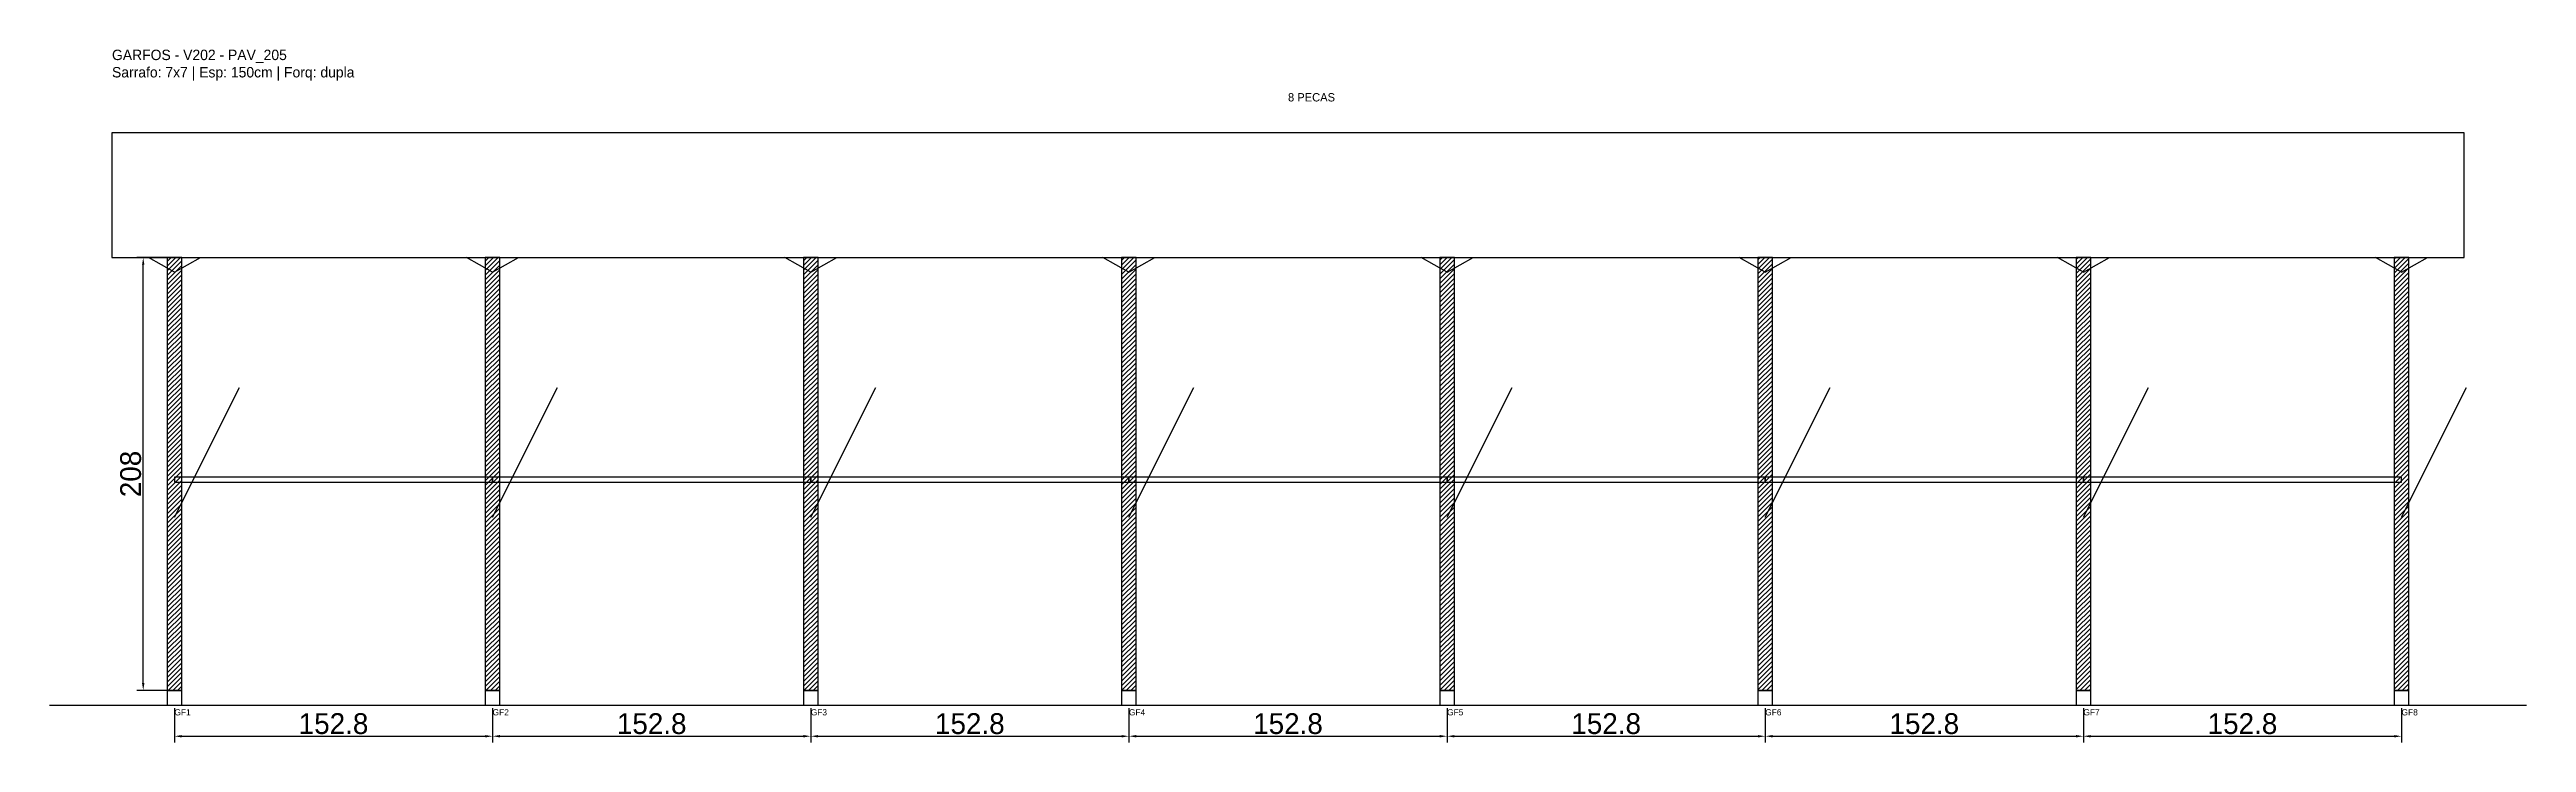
# Model space of a CAD drawing. Header units: metres. Extents: x -30 to 1160, y -25 to 308.
import ezdxf

# ---------------------------------------------------------------- set-up
doc = ezdxf.new("R2010")
doc.units = ezdxf.units.M
for name, color, linetype in [('BARRA_ANCORAGEM', 1, 'Continuous'), ('COTA', 241, 'Continuous'), ('GARFOS OK', 3, 'Continuous'), ('NOME DA VIGA', 6, 'Continuous'), ('SARR_7x7', 40, 'Continuous'), ('TIRAS REESCORAMENTO', 252, 'Continuous'), ('VIGAS', 3, 'Continuous')]:
    doc.layers.add(name, color=color, linetype=linetype)
doc.dimstyles.new('EZ DXF', dxfattribs={"dimtxt": 10, "dimasz": 3.5, "dimexe": 3, "dimexo": 1.5, "dimgap": 1, "dimtad": 1, "dimdec": 1, "dimdsep": 46, "dimcen": 2.5, "dimazin": 3, "dimtfac": 1, "dimtmove": 0, "dimatfit": 3})

msp = doc.modelspace()

# ---------------------------------------------------------------- hatches: boundary and pattern name
at = {"layer": 'COTA'}
h = msp.add_hatch(dxfattribs=at)
h.set_pattern_fill('ANSI31', scale=0.5)
h.paths.add_polyline_path([(26.5, 0), (33.5, 0), (33.5, 208), (26.5, 208)])
h = msp.add_hatch(dxfattribs=at)
h.set_pattern_fill('ANSI31', scale=0.5)
h.paths.add_polyline_path([(179.324732, 0), (186.324732, 0), (186.324732, 208), (179.324732, 208)])
h = msp.add_hatch(dxfattribs=at)
h.set_pattern_fill('ANSI31', scale=0.5)
h.paths.add_polyline_path([(332.149464, 0), (339.149464, 0), (339.149464, 208), (332.149464, 208)])
h = msp.add_hatch(dxfattribs=at)
h.set_pattern_fill('ANSI31', scale=0.5)
h.paths.add_polyline_path([(484.974196, 0), (491.974196, 0), (491.974196, 208), (484.974196, 208)])
h = msp.add_hatch(dxfattribs=at)
h.set_pattern_fill('ANSI31', scale=0.5)
h.paths.add_polyline_path([(637.798928, 0), (644.798928, 0), (644.798928, 208), (637.798928, 208)])
h = msp.add_hatch(dxfattribs=at)
h.set_pattern_fill('ANSI31', scale=0.5)
h.paths.add_polyline_path([(790.62366, 0), (797.62366, 0), (797.62366, 208), (790.62366, 208)])
h = msp.add_hatch(dxfattribs=at)
h.set_pattern_fill('ANSI31', scale=0.5)
h.paths.add_polyline_path([(943.448392, 0), (950.448392, 0), (950.448392, 208), (943.448392, 208)])
h = msp.add_hatch(dxfattribs=at)
h.set_pattern_fill('ANSI31', scale=0.5)
h.paths.add_polyline_path([(1096.273124, 0), (1103.273124, 0), (1103.273124, 208), (1096.273124, 208)])

# ---------------------------------------------------------------- linework, layer by layer
at = {"layer": 'BARRA_ANCORAGEM'}
for p, q in [((30, 83.2), (61.2, 145.6)), ((182.824732, 83.2), (214.024732, 145.6)), ((335.649464, 83.2), (366.849464, 145.6)), ((488.474196, 83.2), (519.674196, 145.6)), ((641.298928, 83.2), (672.498928, 145.6)), ((794.12366, 83.2), (825.32366, 145.6)), ((946.948392, 83.2), (978.148392, 145.6)), ((1099.773124, 83.2), (1130.973124, 145.6))]:
    msp.add_line(p, q, dxfattribs=at)
at = {"layer": 'GARFOS OK'}
for p, q in [((30, 201), (17.5, 208)), ((17.5, 208), (42.5, 208)), ((30, 201), (42.5, 208)), ((182.824732, 201), (170.324732, 208)), ((170.324732, 208), (195.324732, 208)), ((182.824732, 201), (195.324732, 208)), ((335.649464, 201), (323.149464, 208)), ((323.149464, 208), (348.149464, 208)), ((335.649464, 201), (348.149464, 208)), ((488.474196, 201), (475.974196, 208)), ((475.974196, 208), (500.974196, 208)), ((488.474196, 201), (500.974196, 208)), ((641.298928, 201), (628.798928, 208)), ((628.798928, 208), (653.798928, 208)), ((641.298928, 201), (653.798928, 208)), ((794.12366, 201), (781.62366, 208)), ((781.62366, 208), (806.62366, 208)), ((794.12366, 201), (806.62366, 208)), ((946.948392, 201), (934.448392, 208)), ((934.448392, 208), (959.448392, 208)), ((946.948392, 201), (959.448392, 208)), ((1099.773124, 201), (1087.273124, 208)), ((1087.273124, 208), (1112.273124, 208)), ((1099.773124, 201), (1112.273124, 208))]:
    msp.add_line(p, q, dxfattribs=at)
at = {"layer": 'GARFOS OK', "linetype": 'CONTINUOUS'}
msp.add_line((-30, -7), (1159.773124, -7), dxfattribs=at)
at = {"layer": 'GARFOS OK'}
for points in [[(26.5, 0), (33.5, 0), (33.5, 208), (26.5, 208), (26.5, 0)], [(179.324732, 0), (186.324732, 0), (186.324732, 208), (179.324732, 208), (179.324732, 0)], [(332.149464, 0), (339.149464, 0), (339.149464, 208), (332.149464, 208), (332.149464, 0)], [(484.974196, 0), (491.974196, 0), (491.974196, 208), (484.974196, 208), (484.974196, 0)], [(637.798928, 0), (644.798928, 0), (644.798928, 208), (637.798928, 208), (637.798928, 0)], [(790.62366, 0), (797.62366, 0), (797.62366, 208), (790.62366, 208), (790.62366, 0)], [(943.448392, 0), (950.448392, 0), (950.448392, 208), (943.448392, 208), (943.448392, 0)], [(1096.273124, 0), (1103.273124, 0), (1103.273124, 208), (1096.273124, 208), (1096.273124, 0)]]:
    msp.add_lwpolyline(points, dxfattribs=at)
at = {"layer": 'SARR_7x7'}
for points in [[(26.5, -7), (33.5, -7), (33.5, 0), (26.5, 0), (26.5, -7)], [(179.324732, -7), (186.324732, -7), (186.324732, 0), (179.324732, 0), (179.324732, -7)], [(332.149464, -7), (339.149464, -7), (339.149464, 0), (332.149464, 0), (332.149464, -7)], [(484.974196, -7), (491.974196, -7), (491.974196, 0), (484.974196, 0), (484.974196, -7)], [(637.798928, -7), (644.798928, -7), (644.798928, 0), (637.798928, 0), (637.798928, -7)], [(790.62366, -7), (797.62366, -7), (797.62366, 0), (790.62366, 0), (790.62366, -7)], [(943.448392, -7), (950.448392, -7), (950.448392, 0), (943.448392, 0), (943.448392, -7)], [(1096.273124, -7), (1103.273124, -7), (1103.273124, 0), (1096.273124, 0), (1096.273124, -7)]]:
    msp.add_lwpolyline(points, dxfattribs=at)
at = {"layer": 'TIRAS REESCORAMENTO'}
for points in [[(30, 100), (182.824732, 100), (182.824732, 102.5), (30, 102.5), (30, 100)], [(182.824732, 100), (335.649464, 100), (335.649464, 102.5), (182.824732, 102.5), (182.824732, 100)], [(335.649464, 100), (488.474196, 100), (488.474196, 102.5), (335.649464, 102.5), (335.649464, 100)], [(488.474196, 100), (641.298928, 100), (641.298928, 102.5), (488.474196, 102.5), (488.474196, 100)], [(641.298928, 100), (794.12366, 100), (794.12366, 102.5), (641.298928, 102.5), (641.298928, 100)], [(794.12366, 100), (946.948392, 100), (946.948392, 102.5), (794.12366, 102.5), (794.12366, 100)], [(946.948392, 100), (1099.773124, 100), (1099.773124, 102.5), (946.948392, 102.5), (946.948392, 100)]]:
    msp.add_lwpolyline(points, dxfattribs=at)
at = {"layer": 'VIGAS'}
msp.add_lwpolyline([(0, 208), (1129.773124, 208), (1129.773124, 268), (0, 268), (0, 208)], dxfattribs=at)

# ---------------------------------------------------------------- texts
at = {"layer": 'NOME DA VIGA'}
for s, height, p in [('8 PECAS', 4, (564.886562, 283)), ('GF1', 3, (30, -12)), ('GF2', 3, (182.824732, -12)), ('GF3', 3, (335.649464, -12)), ('GF4', 3, (488.474196, -12)), ('GF5', 3, (641.298928, -12)), ('GF6', 3, (794.12366, -12)), ('GF7', 3, (946.948392, -12)), ('GF8', 3, (1099.773124, -12))]:
    msp.add_text(s, height=height, dxfattribs=at).set_placement(p)
at = {"layer": 'NOME DA VIGA', "insert": (0, 293), "char_height": 5, "attachment_point": 7}
msp.add_mtext('GARFOS - V202 - PAV_205\\PSarrafo: 7x7 | Esp: 150cm | Forq: dupla', dxfattribs=at)

# ---------------------------------------------------------------- dimensions: what is measured, and where the dimension line sits
at = {"layer": 'COTA'}
msp.add_linear_dim(base=(15, 0), p1=(30, 0), p2=(30, 208), angle=90, dimstyle='EZ DXF', dxfattribs=at).render()
for base, p1, p2 in [((30, -22), (30, -7), (182.824732, -7)), ((182.824732, -22), (182.824732, -7), (335.649464, -7)), ((335.649464, -22), (335.649464, -7), (488.474196, -7)), ((488.474196, -22), (488.474196, -7), (641.298928, -7)), ((641.298928, -22), (641.298928, -7), (794.12366, -7)), ((794.12366, -22), (794.12366, -7), (946.948392, -7)), ((946.948392, -22), (946.948392, -7), (1099.773124, -7))]:
    msp.add_linear_dim(base=base, p1=p1, p2=p2, dimstyle='EZ DXF', dxfattribs=at).render()

doc.saveas('drawing.dxf')
